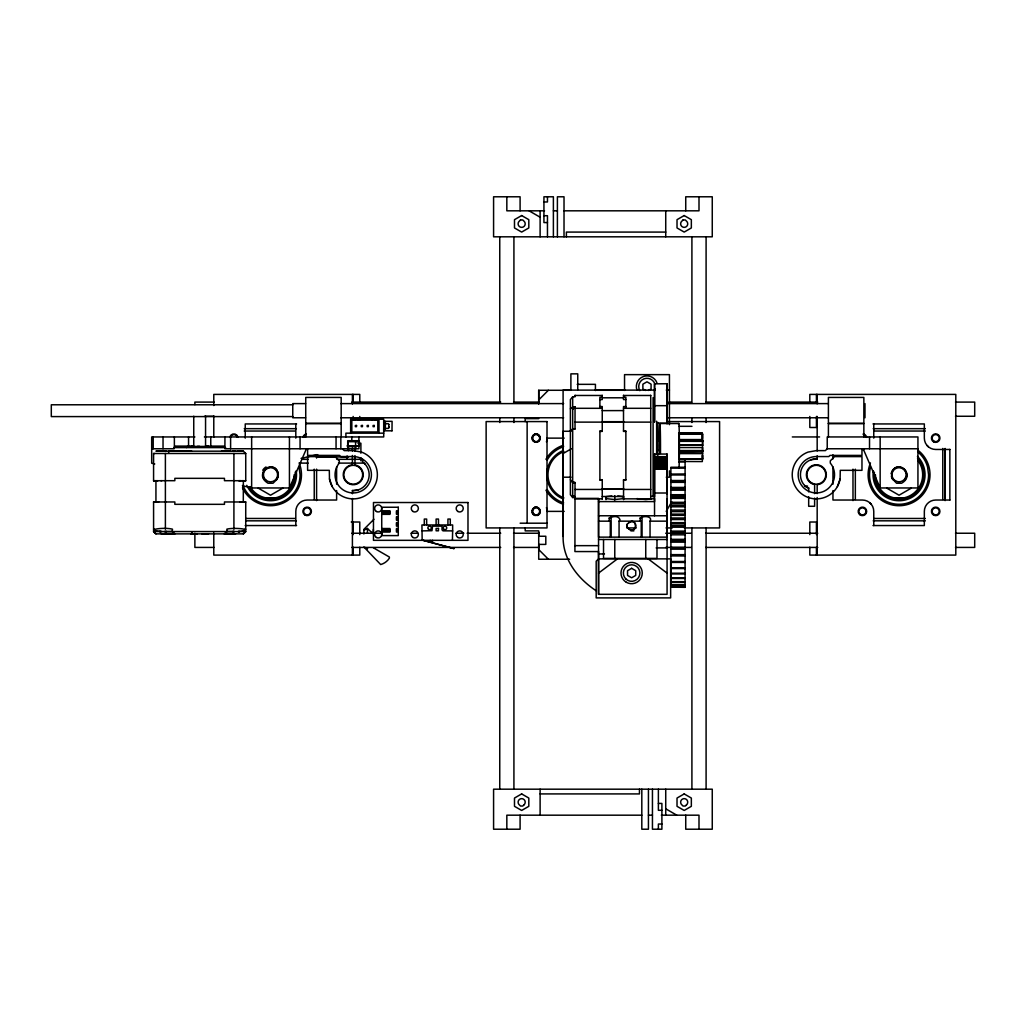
<?xml version="1.0" encoding="UTF-8"?>
<svg xmlns="http://www.w3.org/2000/svg" width="1026" height="1026" viewBox="0 0 1026 1026"><rect width="100%" height="100%" fill="white"/><g stroke="black" fill="none" stroke-linecap="round" stroke-linejoin="round"><path stroke-width="1.5" d="M538.714 548.487L538.714 544.408L545.806 544.408L545.806 536.252L538.714 536.252L538.714 532.173M538.714 403.744L538.714 401.025M571.264 390.278L538.714 390.278L538.714 399.935L548.371 390.278M596.183 590.758C577.792 578.702 562.697 559.311 563.094 536.431L563.094 431.266L571.033 431.266M667.067 501.445L667.08 594.323L598.543 594.323L598.543 559.888M598.543 558.875L670.645 558.875L670.645 597.889L596.183 597.889L596.183 561.235L598.543 558.875L598.543 552.001M598.543 511.384L598.543 537.137L667.067 537.137L667.067 454.056L654.537 454.056L654.537 496.648L651.6 496.327M598.543 510.986L598.543 498.726M611.842 496.007L605.981 496.661L605.981 498.598L614.779 499.559L623.577 498.598L623.577 496.661L617.716 496.007M627.117 527.3L627.117 524.286C638.121 513.128 638.121 538.458 627.117 527.3L627.117 524.286M654.537 515.77L654.537 454.056M654.537 422.122L654.537 384.109M667.067 423.879L667.067 383.737L654.537 383.839L654.537 421.673M392.086 430.805L383.711 430.805L383.724 428.432L388.418 428.432M702.31 453.094L702.72 440.718L679.097 440.718L678.93 441.873L678.891 433.908L702.515 433.921L702.515 445.566M678.994 447.567L678.968 451.543L702.746 451.209L702.618 447.567L678.981 447.528L679.097 440.718M317.701 454.608L317.662 456.968L348.507 456.968M702.592 451.555L702.579 459.173L678.955 459.161L678.943 451.132L702.746 451.209M702.515 433.921L702.412 438.705L702.259 433.126L678.635 433.126M389.021 426.483L388.61 428.124M278.213 476.102C278.046 456.788 251.178 472.986 268.03 483.233L273.044 483.233L276.507 479.77L278.213 476.102A7.798 7.798 0 0 1 276.507 479.77M837.37 486.555L840.114 478.937L840.268 470.331L861.968 470.331L861.968 456.608L834.548 456.608L830.29 460.866L830.29 463.059A18.199 18.199 0 0 1 824.519 491.018A18.199 18.199 0 0 1 798.638 478.95A18.199 18.199 0 0 1 816.35 456.557L828.816 456.557L829.97 455.403L861.968 455.403L861.968 448.76M891.363 473.396L892.287 478.655L896.544 483.233L901.546 483.233C916.423 475.141 896.429 457.352 891.363 473.396A7.798 7.798 0 0 1 902.341 467.689A7.798 7.798 0 0 1 905.022 479.77M702.259 433.126L678.622 433.305M702.31 441.231L702.72 440.718M388.7 427.88L388.777 424.559M242.418 485.683L251.639 487.966L289.435 487.966L306.441 448.76M666.195 511.397L671.761 501.765M575.035 395.279L575.035 396.805L572.675 396.754L570.392 399.563L570.392 494.737L572.675 497.546L575.035 497.546L573.457 495.968L575.035 497.495M239.674 501.97L245.74 501.97L245.727 531.596L243.367 533.879L224.181 533.828L227.092 531.545L226.836 529.185C233.005 527.261 256.462 529.275 238.789 531.545M373.951 519.271L363.884 529.339L363.884 533.995M917.937 448.76L827.225 448.76L825.353 450.619L816.35 450.619L808.103 452.081A24.124 24.124 0 0 0 800.844 493.237A24.124 24.124 0 0 0 840.114 478.937M243.367 533.879L245.727 531.558L153.592 531.558L153.579 501.97L158.709 501.97M570.392 430.971L572.675 428.842L575.035 428.842L572.675 428.65L575.035 429.086L575.035 406.989L572.675 407.04L570.392 408.861M598.543 573.124L617.447 558.875M619.063 537.137L619.063 521.157L619.973 519.515C618.486 515.308 612.163 516.129 609.264 518.476M650.048 537.137L650.048 521.157C653.216 516.129 642.661 515.257 640.224 518.489M282.791 488.132L270.518 495.212L258.257 488.132M648.355 390.47L651.074 388.905L651.074 384.173L646.983 381.813L642.892 384.173L642.892 388.905L645.623 390.47M563.094 453.543L571.367 448.772M911.319 488.132L899.058 495.212L886.785 488.132M348.045 445.476L348.032 441.693L359.356 441.68L359.356 445.464L358.343 445.912L347.032 445.925M359.356 445.464L356.599 445.912M363.884 530.134L367.436 528.608L373.336 533.828L373.336 529.339M358.677 489.723L352.405 490.608M810.899 459.789L817.171 458.891M381.736 532.058L389.995 532.058L389.995 528.518L381.736 528.518M301.08 458.404L315.893 454.941M274.66 497.841L266.388 497.841M903.188 497.841L894.928 497.841M162.108 531.545C142.935 530.07 163.737 526.851 172.483 529.185L172.227 531.545L175.125 533.892L235.582 533.879M245.727 529.236L244.829 529.236M237.198 451.132L243.367 451.171L245.74 453.543L245.74 480.758L242.277 480.758M161.775 480.707L153.579 480.758L153.579 453.492L245.74 453.492L244.829 453.543M156.657 480.758L153.579 480.707L157.889 480.707M155.939 501.97L157.209 501.97M227.092 531.545L234.505 531.558L232.735 531.558L233.774 531.558M174.548 447.605L173.663 447.605L225.643 447.605M159.479 451.171L159.953 451.183M161.249 451.183L155.939 451.132L166.571 451.132L164.801 451.119M168.7 452.569L168.7 451.145L191.644 451.132M233.774 451.119L232.735 451.171L234.505 451.183M239.353 451.183L238.058 451.171M239.712 531.558L238.058 531.558L239.353 531.558M172.163 531.558L163.942 531.558M350.892 446.425C341.825 446.438 361.806 446.413 352.739 446.425M226.464 451.158L230.606 451.145L221.539 451.132M232.864 451.171L235.364 451.119M242.11 480.707L245.74 480.758L239.674 480.707M242.649 502.022L245.74 502.022L242.649 501.97M422.161 530.878L431.972 530.711L432.562 526.146L442.014 526.146L442.039 529.903L442.988 530.852L452.646 530.878L452.646 524.966L421.93 524.966L422.161 540.33M197.364 533.853L190.798 533.853L195.222 533.866M543.934 201.968L547.461 201.968L547.461 196.787M544.524 210.817L506.831 210.817L506.831 196.787M553.386 210.817L557.4 210.817M564.018 210.817L699.001 210.817L699.001 196.787M543.934 215.704L547.461 215.704L547.461 236.814M547.461 222.565L543.934 222.565L543.934 196.787L553.386 196.787L553.386 236.814M665.733 232.081L566.39 232.081L566.39 236.814M577.189 384.34L595.426 384.34L595.426 390.547M655.152 390.111L563.094 390.111L563.094 536.431M666.259 390.111L669.439 390.111M595.426 390.278L625.347 390.278M575.035 395.472L602.249 395.472M623.513 395.472L650.728 395.472M602.249 397.242L599.889 397.242L599.889 407.309M623.513 397.242L625.873 397.242L625.873 407.309M602.249 397.806L623.513 397.793M599.889 399.563L602.249 399.563L602.249 395.279M625.873 399.563L623.513 399.563L623.513 395.279M214.101 402.089L194.876 402.089L194.876 404.616M351.803 402.089L500.726 402.089M513.539 402.089L539.15 402.089M668.862 402.089L691.28 402.089M705.683 402.089L817.773 402.089M955.488 402.089L974.7 402.089L974.7 416.261L955.488 416.261M305.581 403.603L292.756 403.603L292.756 417.774L305.581 417.774M340.85 403.603L563.646 403.603M667.836 403.603L828.11 403.603M292.897 404.783L51.3 404.783L51.3 416.594L292.897 416.594M654.537 405.68L667.067 405.68M599.889 406.54L602.249 406.54L602.249 431.407L599.889 431.407M625.873 406.54L623.513 406.54L623.513 431.407L625.873 431.407M575.035 408.31L602.249 408.31M623.513 408.31L650.728 408.31M602.249 410.631L623.513 410.592M204.495 416.261L214.101 416.261M340.85 417.774L563.646 417.774M667.836 417.774L828.11 417.774M538.714 418.634L525.197 418.634L525.197 421.635M377.414 419.224L383.711 419.224L383.711 436.948L204.418 436.948M388.892 424.559L388.418 423.751L383.75 423.712L383.711 421.34L392.086 421.34L391.983 430.805M667.926 421.583L719.585 421.583L719.585 527.928L684.291 527.928M602.249 421.686L623.513 421.686M602.249 421.84L623.513 421.84M575.035 422.122L602.249 422.122M623.513 422.122L650.728 422.122M657.666 423.251L667.067 423.251L667.067 383.737M305.735 423.379L341.183 423.379M659.833 423.52L678.737 423.52M828.405 423.379L863.854 423.379M305.735 423.571L341.183 423.571M828.405 423.571L863.854 423.571M296.578 423.943L245.24 423.943L245.24 438.128M872.998 423.943L924.336 423.943L924.336 438.128A11.337 11.337 0 0 0 935.686 449.465L949.858 449.465M679.289 426.316L691.96 426.316M244.226 428.676L296.386 428.688M873.19 428.688L925.349 428.676M602.249 430.971L599.889 430.971L599.889 480.155L602.249 480.155M623.513 430.971L625.873 430.971L625.873 480.155L623.513 480.155M244.226 431.035L295.231 431.035M874.357 431.035L925.349 431.035M383.711 433.164L345.903 433.164L345.903 436.948M678.917 434.203L702.541 434.216M194.889 436.948L151.681 436.948L151.681 463.201L154.759 463.97M792.316 436.948L819.582 436.948M564.21 438.128L547.076 438.128A10.94 10.94 0 0 1 546.422 441.873M656.64 438.987L657.82 438.987M678.891 439.564L702.515 439.577M678.879 440.269L702.502 440.282M358.908 440.718L347.699 440.718L347.699 448.76M678.943 441.334L702.733 441.347M357.933 443.232L360.895 443.232L360.895 453.235M678.994 445.066L702.618 445.066M678.968 445.258L702.592 445.271M199.66 446.413L174.843 446.425L193.234 446.438M206.072 446.438L224.463 446.425L197.364 446.425M151.681 448.76L174.125 448.76M679.122 450.529L702.746 450.542M160.659 451.183L243.367 451.171M678.904 452.992L702.528 453.005M678.93 453.595L702.553 453.607M654.537 456.673L667.067 456.673M654.537 456.993L667.067 456.993M654.537 457.404L667.067 457.404M654.537 457.891L667.067 457.891M654.537 458.455L667.067 458.455M678.968 458.763L702.592 458.776M654.537 459.097L667.067 459.097M301.657 459.327L308.159 459.327M336.913 459.327L362.537 459.327L362.537 463.111L338.503 463.111M654.537 459.802L667.067 459.802M654.537 460.571L667.067 460.571M678.776 461.2L685.086 461.2M654.537 461.405L667.067 461.405M684.983 461.508L702.323 461.572L702.438 455.146L702.579 459.173M678.776 462.008L685.086 462.008M654.537 462.277L667.067 462.277M300.054 463.111L308.159 463.111M654.537 463.201L667.067 463.201M654.537 464.162L667.067 464.162M654.537 465.15L667.067 465.15M654.537 466.15L667.067 466.15M654.537 467.176L667.067 467.176M685.086 467.253L670.901 467.253L670.901 587.334M670.901 468.151L685.086 468.151M654.537 468.202L667.067 468.202M654.537 469.241L667.067 469.241M670.901 474.089L685.086 473.974M670.901 474.974L685.086 474.974M563.094 477.205L571.033 477.205M666.259 477.205L669.439 477.205L669.439 470.831M599.889 479.719L602.249 479.719L602.249 499.021M625.873 479.719L623.513 479.719L623.577 499.662M670.901 480.514L685.086 480.514M160.864 480.694L174.843 480.694L174.843 478.334L224.463 478.334L224.463 480.694L239.827 480.694M238.648 480.707L241.11 480.694M670.901 481.271L685.086 481.271M670.901 482.348L685.086 482.348M805.205 486.055L807.526 486.055M670.901 487.427L685.086 487.427M863.135 448.76L880.154 487.966L917.937 487.966L917.937 436.948L827.225 436.948L827.225 448.76M602.249 488.851L623.513 488.851M670.901 488.838L685.086 488.838M602.249 489.004L623.513 489.004M670.901 489.056L685.086 489.056M575.035 489.44L602.249 489.44M623.513 489.44L650.728 489.44M670.901 490.184L685.086 490.184M654.537 493.006L667.067 493.006M670.901 494.724L685.086 494.724M670.901 496.212L685.086 496.212M602.249 496.52L623.513 496.494M670.901 497.2L685.086 497.2M574.919 498.392L598.543 498.392L598.543 594.323M670.901 498.367L685.086 498.367M575.035 498.841L602.249 498.841M623.513 498.841L650.728 498.841M949.858 500.034L935.686 500.034A11.337 11.337 0 0 0 924.336 511.384L924.336 525.556L872.998 525.556M598.543 501.599L654.537 501.586L654.537 498.598L645.739 499.559L636.928 498.585M157.029 501.97L165.545 501.97M242.277 502.022L243.29 502.022L243.367 480.707L242.649 480.707M153.579 501.983L156.657 502.022M165.391 501.97L174.843 501.97L174.843 504.33L224.463 504.33L224.463 501.97L242.277 501.97M670.901 502.317L685.086 502.317M670.901 503.83L685.086 503.83M670.901 505.6L685.086 505.6M670.901 506.793L685.086 506.793M670.901 510.076L685.086 510.076M564.21 511.384L547.076 511.384A10.94 10.94 0 0 0 546.422 507.639M670.901 511.628L685.086 511.628M390.29 511.974L382.916 511.974L382.916 513.154L390.29 513.154M396.498 511.974L398.268 511.974L398.268 513.154L396.498 513.154M670.901 514.129L685.086 514.129M381.736 514.334L389.995 514.334L389.995 510.794L381.736 510.794M670.901 515.334L685.086 515.334M598.543 515.77L667.067 515.77M396.498 517.874L398.268 517.874L398.268 519.053L396.498 519.053M670.901 518.002L685.086 518.002M245.817 518.463L295.231 518.463M874.357 518.463L925.349 518.463M670.901 519.528L685.086 519.528M245.714 520.836L296.386 520.823M873.19 520.823L925.349 520.836M598.543 521.17L610.303 521.17L610.303 537.137M619.063 521.157L641.237 521.157L641.237 537.137M650.048 521.157L667.067 521.157M351.238 522.016L359.78 522.016L359.78 534.623M670.901 522.67L685.086 522.67M520.144 523.196L547.012 523.196M396.498 523.786L398.268 523.786L398.268 524.966L396.498 524.966M670.901 523.876L685.086 523.876M245.24 525.556L296.578 525.556M670.901 525.684L685.086 525.684M670.901 527.197L685.086 527.197M626.809 527.928L636.235 527.928M666.041 527.928L672.287 527.928M390.29 529.698L382.916 529.698L382.916 530.878L390.29 530.878M396.498 529.698L398.268 529.698L398.268 530.878L396.498 530.878M452.646 530.878L452.415 540.33M630.875 530.878L633.876 530.878M160.518 531.545L159.479 531.558L161.249 531.558M165.532 531.558L166.571 531.558L164.801 531.545M670.901 531.122L685.086 531.122M670.901 532.289L685.086 532.289M351.803 533.238L382.223 533.238M411.054 533.238L417.454 533.238M455.89 533.238L463.893 533.238M467.099 533.238L500.726 533.238M513.539 533.238L539.15 533.238M665.656 533.238L691.28 533.238M705.683 533.238L817.773 533.238M955.488 533.238L974.7 533.238L974.7 547.422L955.488 547.422M205.918 533.866L208.522 533.853L201.942 533.866M161.159 533.841L174.984 533.828L155.939 533.879L153.592 531.596L155.939 533.879M670.901 534.815L685.086 534.815M670.901 539.33L685.086 539.33M598.543 539.496L667.067 539.496M670.901 540.471L685.086 540.471M670.901 540.715L685.086 540.715M670.901 542.151L685.086 542.151M574.919 545.652L598.543 545.652M670.901 547.204L685.086 547.204M214.101 547.422L194.876 547.422L194.876 533.238M351.803 547.422L500.726 547.422M513.539 547.422L539.15 547.422M665.656 547.422L672.056 547.422M684.868 547.422L691.28 547.422M705.683 547.422L817.773 547.422M656.165 547.897L667.067 547.897M670.901 547.794L685.086 547.794M670.901 548.282L685.086 548.282M670.901 549.141L685.086 549.141M598.543 551.565L574.919 551.565L575.035 482.476L572.675 482.04L575.035 482.733L572.675 482.733L570.392 479.719M598.543 553.95L604.455 553.95M670.901 554.643L685.086 554.643M569.61 559.234L538.714 559.234L538.714 530.878L525.197 530.878L525.197 527.877M670.901 561.504L685.086 561.504M670.901 562.428L685.086 562.428M670.901 567.737L685.086 567.737M670.901 568.558L685.086 568.558M670.901 573.213L685.086 573.213M670.901 573.932L685.086 573.932M670.901 577.894L685.086 577.894M670.901 578.472L685.086 578.472M670.901 581.678L685.086 581.678M670.901 582.14L685.086 582.14M670.901 584.538L685.086 584.538M670.901 584.858L685.086 584.858M670.901 586.603L685.086 586.41M685.086 587.064L670.901 587.167L685.086 587.334L685.086 459.186M540.112 793.919L639.455 793.919L639.455 789.186M658.384 803.435L661.898 803.435L661.898 829.213L652.446 829.213L652.446 789.186M661.898 810.296L658.384 810.296L658.384 789.186M641.814 815.183L506.831 815.183L506.831 829.213M648.432 815.183L652.446 815.183M661.321 815.183L699.001 815.183L699.001 829.213M661.898 824.032L658.384 824.032L658.384 829.213M186.527 447.592L187.245 446.413M172.843 451.158L168.7 451.145M154.477 453.543L153.579 453.543M154.477 529.236L153.592 529.236M155.939 480.758L155.939 502.022L153.579 502.022M365.064 547.486L367.436 548.5M358.343 441.231L359.356 441.68M641.237 521.157L640.224 520.58L640.224 517.604M610.303 521.17L609.264 520.567L609.264 517.591M529.057 210.817L540.112 217.204M373.336 547.769L389.367 557.028L389.367 558.182A15.108 15.108 0 0 1 380.672 564.544L363.884 546.973M665.733 808.796L676.775 815.183M808.68 488.684L804.64 485.478M371.861 532.417L373.336 533.443M362.563 461.918L364.948 464.021M648.163 558.875L667.08 573.124M926.991 445.412L928.389 446.81M869.715 502.689L871.112 504.087M538.714 549.564L548.371 559.234M342.363 448.76L344.223 450.619L353.226 450.619L361.485 452.081A24.124 24.124 0 0 1 368.744 493.237A24.124 24.124 0 0 1 329.474 478.937L329.308 470.331L307.608 470.331L307.608 456.608L335.04 456.608L339.298 460.866L339.298 463.059A18.199 18.199 0 0 0 345.069 491.018A18.199 18.199 0 0 0 370.937 478.95A18.199 18.199 0 0 0 353.226 456.557L340.773 456.557L339.606 455.403L307.608 455.403L307.608 448.76M332.219 486.555L329.474 478.937M299.053 467.112L300.067 474.756A29.536 29.536 0 0 1 242.944 485.336M659.628 438.205L659.449 436.601L659.526 451.222L659.359 449.619M355.586 441.68L355.586 445.464M949.858 449.35L949.858 500.149M945.138 448.452L945.138 499.559M945.126 448.888L945.126 500.611M942.779 448.452L942.779 499.457M880.154 436.948L880.154 487.966M873.767 423.943L873.767 438.128M873.767 525.556L873.767 511.384A11.337 11.337 0 0 0 862.43 500.034L832.958 500.034L832.958 490.556M869.522 436.948L869.522 448.76M864.982 403.603L864.982 417.774M863.854 436.948L863.854 397.434L828.405 397.434L828.405 436.948M855.338 469.177L855.338 499.457M852.978 469.151L852.991 500.611M832.958 454.787L832.958 458.943M832.958 466.856L832.958 484.234M817.171 394.407L817.171 403.846M817.171 416.428L817.171 451.042M817.171 455.749L817.171 459.084M817.171 493.609L817.171 484.67L818.081 484.593A9.991 9.991 0 0 0 825.007 469.754A9.991 9.991 0 0 0 808.693 468.331A9.991 9.991 0 0 0 812.925 484.144L814.618 484.593L814.618 493.609M817.171 497.482L817.171 555.092M816.427 394.407L816.427 402.282M816.427 416.466L816.427 427.496L809.809 427.496L809.809 416.466M816.427 534.623L816.427 522.016L809.809 522.016L809.809 534.623M816.427 547.217L816.427 555.092M814.618 498.097L814.618 506.28L808.68 506.28L808.68 496.674M809.809 402.282L809.809 394.407L955.796 394.407L955.796 555.092L809.809 555.092L809.809 547.217M808.68 487.581L808.68 491.877M706.093 236.814L706.093 403.321M706.093 417.736L706.093 422.532M706.093 528.21L706.093 789.186M691.909 236.814L691.909 403.321M691.909 417.736L691.909 422.532M691.909 528.21L691.909 789.186M685.74 210.817L685.74 196.787L712.262 196.787L712.262 236.814L493.583 236.814L493.583 196.787L520.092 196.787L520.092 210.817M685.74 815.183L685.74 829.213L712.262 829.213L712.262 789.186L493.583 789.186L493.583 829.213L520.092 829.213L520.092 815.183M669.439 424.649L669.439 374.644L624.539 374.644L624.539 390.431M667.067 454.056L667.067 494.237M667.067 499.046L667.067 501.201M665.733 210.817L665.733 236.814M665.733 789.186L665.733 815.183M657.82 422.404L657.82 455.518M656.986 539.496L656.986 558.4L603.532 558.4L603.532 539.496M656.64 421.224L656.64 454.595M653.1 397.639L653.1 496.661M650.728 395.279L650.728 499.021M648.432 789.186L648.432 829.213L641.814 829.213L641.814 789.186M645.739 539.496L645.739 558.4M642.058 516.591L642.058 537.137M614.779 495.686L614.779 500.021M614.779 539.496L614.779 558.4M611.098 516.591L611.098 537.137M605.981 496.661L605.981 499.662M577.753 389.688L577.753 373.849L570.892 373.849L570.892 389.688M572.675 396.754L572.675 497.546M564.018 236.814L564.018 196.787L557.4 196.787L557.4 236.814M540.112 210.817L540.112 236.814M540.112 789.186L540.112 815.183M538.714 390.278L538.714 403.808M527.133 421.583L527.133 523.196M513.923 236.814L513.923 403.321M513.923 417.736L513.923 422.532M513.923 528.21L513.923 789.186M499.752 236.814L499.752 403.321M499.752 417.736L499.752 422.532M499.752 528.21L499.752 789.186M450.286 524.966L450.286 519.053L447.926 519.053L447.926 524.966M438.474 524.966L438.474 519.053L436.114 519.053L436.114 524.966M432.562 540.33L432.562 541.985L430.202 541.985L430.202 540.33M426.662 524.966L426.662 519.053L424.289 519.053L424.289 524.966M397.088 511.974L397.088 513.154M397.088 517.874L397.088 519.053M397.088 523.786L397.088 524.966M397.088 529.698L397.088 530.878M385.366 421.34L385.366 429.227M383.839 421.34L383.839 430.805M378.992 433.164L378.992 418.98L350.635 418.98L350.635 433.164M375.439 418.98L375.439 420.16M374.849 418.98L374.849 420.16M373.99 419.224L371.822 418.98M371.899 418.98L371.899 420.16M367.436 528.287L367.436 533.238M367.436 547.769L367.436 548.833M360.895 457.622L360.895 460.815M359.78 402.282L359.78 394.407L213.78 394.407L213.78 405.539M359.78 416.466L359.78 419.608M359.78 547.217L359.78 555.092L213.78 555.092L213.78 532.827M358.908 436.948L358.908 448.76L224.912 448.76L224.938 436.948M357.728 418.98L357.728 420.16M355.919 446.079L355.919 448.76M354.97 447.875L354.97 450.991M354.97 455.621L354.97 464.906L356.65 465.355A9.991 9.991 0 0 1 360.883 481.181A9.991 9.991 0 0 1 344.569 479.745A9.991 9.991 0 0 1 351.495 464.906L352.405 464.829L352.405 455.467M354.765 418.98L354.765 420.16M354.175 418.98L354.175 420.16M353.162 394.407L353.162 402.282M353.162 416.466L353.162 419.608M353.162 522.016L353.162 534.623M353.162 547.217L353.162 555.092M352.405 394.407L352.405 404.013M352.405 447.221L352.405 450.991M352.405 490.415L352.405 493.75M352.405 498.469L352.405 555.092M351.815 436.948L351.815 440.718M348.507 447.516L348.481 450.67M347.211 456.185L347.211 459.327M346.968 456.237L346.968 459.327M341.183 436.948L341.183 397.434L305.735 397.434L305.735 436.948M340.85 436.948L340.85 448.76M336.618 466.856L336.618 484.234M336.618 490.556L336.618 500.034L307.146 500.034A11.337 11.337 0 0 0 295.809 511.384L295.809 525.556M336.053 436.948L336.053 448.76M316.726 454.685L316.726 457.788M316.483 454.608L316.483 457.75M316.598 469.151L316.585 500.611M314.238 469.177L314.238 499.457M300.067 436.948L300.067 448.76M295.809 423.943L295.809 438.128M289.435 436.948L289.435 487.966M251.639 436.948L251.639 487.966M233.915 453.479L233.915 529.185M230.606 436.948L230.606 448.76M213.78 416.171L213.78 437.358M210.766 436.948L210.766 447.285M205.559 416.197L205.559 446.387M193.747 416.197L193.747 446.387M191.977 532.443L191.977 533.853M188.553 436.948L188.553 447.285M174.369 436.948L174.369 447.285M165.391 453.479L165.391 529.185M163.031 436.948L163.031 448.76M153.207 436.948L153.207 448.76M659.192 441.065A23.636 0.667 -90 0 1 660.013 424.315A23.636 0.667 -90 0 1 660.475 453.235M678.558 424.341A23.636 0.667 -90 0 1 679.353 438.076A23.636 0.667 -90 0 1 679.058 467.6M628.617 522.785A4.258 4.258 0 0 1 634.632 522.785A4.258 4.258 0 0 1 634.632 528.8A4.258 4.258 0 0 1 628.617 528.8M636.992 390.175A10.632 10.632 0 0 1 643.353 376.542A10.632 10.632 0 0 1 656.973 382.903M654.973 388.674A8.272 8.272 0 0 1 654.152 390.675M639.826 390.675A8.272 8.272 0 0 1 643.828 378.902A8.272 8.272 0 0 1 654.973 384.391M540.138 439.577A4.258 4.258 0 0 1 531.955 438.859M531.955 437.384A4.258 4.258 0 0 1 540.138 436.666M540.138 512.833A4.258 4.258 0 0 1 536.88 515.565M535.405 515.565A4.258 4.258 0 0 1 534.007 515.065M533.405 514.642A4.258 4.258 0 0 1 532.879 514.116M532.456 513.513A4.258 4.258 0 0 1 531.955 512.115M531.955 510.64A4.258 4.258 0 0 1 540.138 509.922M563.466 504.279A30.96 30.96 0 0 1 545.96 490.236M545.96 459.276A30.96 30.96 0 0 1 563.466 445.233M563.454 499.021A25.996 25.996 0 0 1 563.454 450.491M563.877 497.918A24.816 24.816 0 0 1 563.877 451.594M563.646 502.843A29.536 29.536 0 0 1 547.179 489.517M547.179 459.981A29.536 29.536 0 0 1 563.646 446.656M917.808 460.366A23.636 23.636 0 0 1 906.651 497.123A23.636 23.636 0 0 1 875.422 474.756M917.898 450.196A30.96 30.96 0 0 1 925.17 491.39A30.96 30.96 0 0 1 884.758 502.214A30.96 30.96 0 0 1 870.458 462.906M863.353 434.703A3.54 3.54 0 0 1 865.854 437.204M917.436 456.378A25.996 25.996 0 0 1 907.087 499.47A25.996 25.996 0 0 1 873.382 470.678M917.488 458.147A24.816 24.816 0 0 1 906.727 498.354A24.816 24.816 0 0 1 874.383 472.165M870.523 467.112A29.536 29.536 0 0 0 895.198 504.035A29.536 29.536 0 0 0 928.594 474.756L927.594 467.112A29.536 29.536 0 0 0 917.654 451.799M294.154 474.756A23.636 23.636 0 0 1 250.062 486.568M299.117 462.906A30.96 30.96 0 0 1 282.996 503.086A30.96 30.96 0 0 1 242.469 487.837M303.722 437.204A3.54 3.54 0 0 1 306.235 434.703M230.478 437.204A3.54 3.54 0 0 1 237.314 437.204M296.193 470.678A25.996 25.996 0 0 1 246.779 485.324M295.206 472.165A24.816 24.816 0 0 1 249.036 487.158M363.473 462.546A15.929 15.929 0 0 1 353.226 490.685M229.709 437.384A4.258 4.258 0 0 1 238.083 437.384M302.965 437.384A4.258 4.258 0 0 1 306.415 433.934M806.115 486.952A15.929 15.929 0 0 1 816.35 458.827M863.174 433.934A4.258 4.258 0 0 1 866.624 437.384M864.405 449.298A11.337 11.337 0 0 1 862.43 449.465M264.567 479.77A7.798 7.798 0 0 1 267.863 467.42A7.798 7.798 0 0 1 278.328 474.756M262.746 470.267A8.977 8.977 0 0 1 266.029 466.971M893.069 479.77A7.798 7.798 0 0 1 891.363 476.102M659.667 445.566C659.808 470.575 660.269 427.239 659.667 445.566M453.954 548.589L423.11 540.33L453.954 548.589M520.515 219.962L519.374 221.103A3.54 3.54 0 0 0 519.079 226.246A3.54 3.54 0 0 0 524.235 226.246A3.54 3.54 0 0 0 523.927 221.103L522.785 219.962L520.515 219.962M683.047 219.962L681.905 221.103A3.54 3.54 0 0 0 681.61 226.246A3.54 3.54 0 0 0 686.766 226.246A3.54 3.54 0 0 0 686.458 221.103L685.33 219.962L683.047 219.962M534.918 434.011L533.712 435.229A3.783 3.783 0 0 0 533.392 440.718A3.783 3.783 0 0 0 538.894 440.718A3.783 3.783 0 0 0 538.573 435.229L537.355 434.011L534.918 434.011M534.918 507.267L533.712 508.486A3.783 3.783 0 0 0 533.392 513.975A3.783 3.783 0 0 0 538.894 513.975A3.783 3.783 0 0 0 538.573 508.486L537.355 507.267L534.918 507.267M523.927 804.897L522.785 806.038L520.515 806.038L519.374 804.897A3.54 3.54 0 0 1 519.079 799.754A3.54 3.54 0 0 1 524.235 799.754A3.54 3.54 0 0 1 523.927 804.897M686.458 804.897L685.33 806.038L683.047 806.038L681.905 804.897A3.54 3.54 0 0 1 681.61 799.754A3.54 3.54 0 0 1 686.766 799.754A3.54 3.54 0 0 1 686.458 804.897M575.035 406.989L572.675 409.297L575.035 407.04M521.657 215.55L514.488 219.679L514.488 227.952L521.657 232.081L528.813 227.952L528.813 219.679L521.657 215.55M684.188 215.55L677.019 219.679L677.019 227.952L684.188 232.081L691.344 227.952L691.344 219.679L684.188 215.55M631.631 568.327L627.54 570.687L627.54 575.419L631.631 577.779L635.722 575.419L635.722 570.687L631.631 568.327M521.657 793.919L514.488 798.048L514.488 806.321L521.657 810.45L528.813 806.321L528.813 798.048L521.657 793.919M684.188 793.919L677.019 798.048L677.019 806.321L684.188 810.45L691.344 806.321L691.344 798.048L684.188 793.919M191.093 446.425L193.388 446.425L191.093 446.425M208.522 446.425L205.918 446.425L208.522 446.425M377.812 420.16L351.815 420.16L351.815 431.984L377.812 431.984L377.812 420.16M547.012 421.583L486.132 421.583L486.132 527.928L547.012 527.928L547.012 421.583M356.535 425.482L355.355 425.482L355.355 426.662L356.535 426.662L356.535 425.482M362.447 425.482L361.267 425.482L361.267 426.662L362.447 426.662L362.447 425.482M368.36 425.482L367.18 425.482L367.18 426.662L368.36 426.662L368.36 425.482M374.259 425.482L373.079 425.482L373.079 426.662L374.259 426.662L374.259 425.482M467.984 502.522L373.464 502.522L373.464 540.33L467.984 540.33L467.984 502.522M398.268 507.242L381.736 507.242L381.736 535.598L398.268 535.598L398.268 532.058L396.498 532.058L396.498 528.518L398.268 528.518L398.268 526.146L396.498 526.146L396.498 522.606L398.268 522.606L398.268 520.246L396.498 520.246L396.498 516.694L398.268 516.694L398.268 514.334L396.498 514.334L396.498 510.794L398.268 510.794L398.268 507.242M438.474 528.441L436.114 528.441L436.114 530.801L438.474 530.801L438.474 528.441M685.086 555.579L670.901 555.579L685.086 555.643M348.507 482.938A9.452 9.452 0 0 0 362.678 474.756A9.452 9.452 0 0 0 348.507 466.561A9.452 9.452 0 0 0 348.507 482.938M811.617 482.938A9.452 9.452 0 0 0 825.802 474.756A9.452 9.452 0 0 0 811.617 466.561A9.452 9.452 0 0 0 811.617 482.938M626.309 582.268A10.632 10.632 0 0 0 642.263 573.059A10.632 10.632 0 0 0 626.309 563.851A10.632 10.632 0 0 0 626.309 582.268M625.783 578.908A8.272 8.272 0 0 0 639.621 575.201A8.272 8.272 0 0 0 629.489 565.07A8.272 8.272 0 0 0 625.783 578.908M534.366 514.449A3.54 3.54 0 0 0 539.689 511.384A3.54 3.54 0 0 0 534.366 508.306A3.54 3.54 0 0 0 534.366 514.449M534.366 441.193A3.54 3.54 0 0 0 539.689 438.128A3.54 3.54 0 0 0 534.366 435.05A3.54 3.54 0 0 0 534.366 441.193M895.518 480.886A7.092 7.092 0 0 0 906.15 474.756A7.092 7.092 0 0 0 895.518 468.613A7.092 7.092 0 0 0 895.518 480.886M933.917 441.193A3.54 3.54 0 0 0 939.226 438.128A3.54 3.54 0 0 0 933.917 435.05A3.54 3.54 0 0 0 933.917 441.193M933.917 514.449A3.54 3.54 0 0 0 939.226 511.384A3.54 3.54 0 0 0 933.917 508.306A3.54 3.54 0 0 0 933.917 514.449M860.66 514.449A3.54 3.54 0 0 0 865.97 511.384A3.54 3.54 0 0 0 860.66 508.306A3.54 3.54 0 0 0 860.66 514.449M265.965 480.181A7.092 7.092 0 0 0 277.507 475.987A7.092 7.092 0 0 0 268.094 468.087A7.092 7.092 0 0 0 265.965 480.181M305.376 514.449A3.54 3.54 0 0 0 310.698 511.384A3.54 3.54 0 0 0 305.376 508.306A3.54 3.54 0 0 0 305.376 514.449M305.03 515.065A4.258 4.258 0 0 0 311.404 511.384A4.258 4.258 0 0 0 305.03 507.69A4.258 4.258 0 0 0 305.03 515.065M933.557 515.065A4.258 4.258 0 0 0 939.944 511.384A4.258 4.258 0 0 0 933.557 507.69A4.258 4.258 0 0 0 933.557 515.065M933.557 441.808A4.258 4.258 0 0 0 939.944 438.128A4.258 4.258 0 0 0 933.557 434.434A4.258 4.258 0 0 0 933.557 441.808M860.301 515.065A4.258 4.258 0 0 0 866.688 511.384A4.258 4.258 0 0 0 860.301 507.69A4.258 4.258 0 0 0 860.301 515.065M457.942 511.499A3.54 3.54 0 0 0 463.252 508.421A3.54 3.54 0 0 0 457.942 505.356A3.54 3.54 0 0 0 457.942 511.499M376.414 511.499A3.54 3.54 0 0 0 381.736 508.421A3.54 3.54 0 0 0 376.414 505.356A3.54 3.54 0 0 0 376.414 511.499M457.942 537.496A3.54 3.54 0 0 0 463.252 534.418A3.54 3.54 0 0 0 457.942 531.353A3.54 3.54 0 0 0 457.942 537.496M413.042 511.499A3.54 3.54 0 0 0 418.364 508.421A3.54 3.54 0 0 0 413.042 505.356A3.54 3.54 0 0 0 413.042 511.499M413.042 537.496A3.54 3.54 0 0 0 418.364 534.418A3.54 3.54 0 0 0 413.042 531.353A3.54 3.54 0 0 0 413.042 537.496M376.414 537.496A3.54 3.54 0 0 0 381.736 534.418A3.54 3.54 0 0 0 376.414 531.353A3.54 3.54 0 0 0 376.414 537.496M444.078 529.454A1.77 1.77 0 0 0 446.746 527.915A1.77 1.77 0 0 0 444.078 526.389A1.77 1.77 0 0 0 444.078 529.454M428.727 529.454A1.77 1.77 0 0 0 431.382 527.915A1.77 1.77 0 0 0 428.727 526.389A1.77 1.77 0 0 0 428.727 529.454"/></g></svg>
